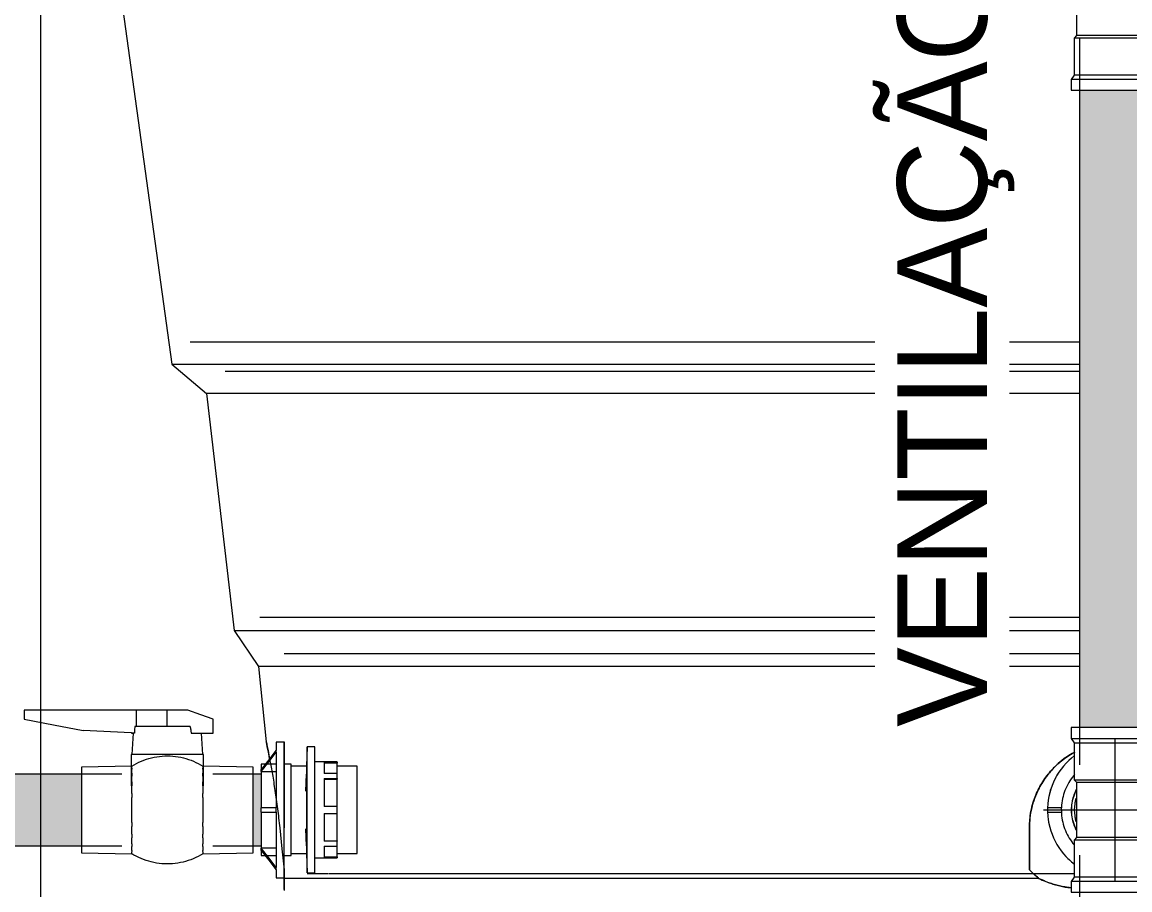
# Model space of a CAD drawing. Header units: metres. Extents: x 34 to 87, y -2.3 to 19.3.
# Drawn here: x 51.964 to 52.737, y 3.814 to 4.42 of the extents above; entities that cross this region are included whole.
import ezdxf

# ---------------------------------------------------------------- set-up
doc = ezdxf.new("R2010")
doc.units = ezdxf.units.M
for name, color, linetype, lineweight in [('A-DETL', 7, 'Continuous', 5), ('G-ANNO-TEXT', 7, 'Continuous', 5), ('P-PIPE', 7, 'Continuous', 5), ('P-PIPE-CNTR', 7, 'Continuous', 5), ('P-SANR-FIXT', 7, 'Continuous', 5)]:
    doc.layers.add(name, color=color, linetype=linetype, lineweight=lineweight)
doc.styles.add('Century Gothic_1', font='GOTHIC.TTF', dxfattribs={"height": 0.0625})

# ---------------------------------------------------------------- blocks, each defined once
blk = doc.blocks.new('Caixa d_água de polietileno 1000 a 5000 Litros - Fortlev - 1000 L-3700675-BB')
at = {"layer": 'P-SANR-FIXT', "color": 8, "true_color": 0x808080}
for p, q in [((39.73673, 4.45319), (39.77412, 4.18104)), ((39.77412, 4.18104), (39.79853, 4.16055)), ((39.77412, 4.18104), (40.4076, 4.18104)), ((39.79853, 4.16055), (39.81762, 3.99521)), ((40.4076, 4.16055), (39.79853, 4.16055)), ((39.81762, 3.99521), (39.83462, 3.97)), ((39.81762, 3.99521), (40.4076, 3.99521)), ((39.83462, 3.97), (39.84014, 3.91748)), ((40.4076, 3.97), (39.83462, 3.97)), ((40.37907, 3.82225), (39.85262, 3.82225))]:
    blk.add_line(p, q, dxfattribs=at)
at = {"layer": 'P-SANR-FIXT', "color": 254, "true_color": 0xd2d2d2}
for p, q in [((39.81087, 4.19636), (39.78697, 4.19636)), ((39.78848, 4.19636), (39.78697, 4.19636)), ((39.81087, 4.19636), (39.78848, 4.19636)), ((40.16997, 4.19636), (39.81092, 4.19636)), ((39.84043, 4.19636), (39.81092, 4.19636)), ((39.99193, 4.19636), (39.84043, 4.19636)), ((40.16997, 4.19636), (39.99193, 4.19636)), ((40.4076, 4.19636), (40.16997, 4.19636)), ((40.2164, 4.19636), (40.16997, 4.19636)), ((40.25842, 4.19636), (40.2164, 4.19636)), ((40.3447, 4.19636), (40.25842, 4.19636)), ((40.4076, 4.19636), (40.3447, 4.19636)), ((39.81771, 4.17588), (39.81139, 4.17588)), ((39.81771, 4.17588), (39.81139, 4.17588)), ((39.82558, 4.17588), (39.81789, 4.17588)), ((40.3881, 4.17588), (39.81789, 4.17588)), ((39.83655, 4.17588), (39.82558, 4.17588)), ((39.85056, 4.17588), (39.83655, 4.17588)), ((39.86753, 4.17588), (39.85056, 4.17588)), ((39.9353, 4.17588), (39.86753, 4.17588)), ((40.0258, 4.17588), (39.9353, 4.17588)), ((40.13489, 4.17588), (40.0258, 4.17588)), ((40.2576, 4.17588), (40.13489, 4.17588)), ((40.3881, 4.17588), (40.2576, 4.17588)), ((40.4076, 4.17588), (40.3883, 4.17588)), ((40.4076, 4.17588), (40.3883, 4.17588)), ((39.8733, 4.00423), (39.83566, 4.00423)), ((39.83718, 4.00423), (39.83566, 4.00423)), ((39.84173, 4.00423), (39.83718, 4.00423)), ((39.8896, 4.00423), (39.84173, 4.00423)), ((39.98147, 4.00423), (39.8733, 4.00423)), ((39.98147, 4.00423), (39.8896, 4.00423)), ((40.04169, 4.00423), (39.98147, 4.00423)), ((40.26443, 4.00423), (39.98147, 4.00423)), ((40.18463, 4.00423), (40.04169, 4.00423)), ((40.224, 4.00423), (40.18463, 4.00423)), ((40.4076, 4.00423), (40.224, 4.00423)), ((40.34766, 4.00423), (40.26443, 4.00423)), ((40.39003, 4.00423), (40.34766, 4.00423)), ((40.4076, 4.00423), (40.39003, 4.00423)), ((39.85258, 3.97914), (39.87608, 3.97914)), ((39.85258, 3.97914), (39.87608, 3.97914)), ((39.87608, 3.97914), (39.92353, 3.97914)), ((39.87608, 3.97914), (39.96828, 3.97914)), ((39.92353, 3.97914), (39.94466, 3.97914)), ((39.94466, 3.97914), (39.96828, 3.97914)), ((39.96828, 3.97914), (40.2692, 3.97914)), ((39.96828, 3.97914), (40.05278, 3.97914)), ((40.05278, 3.97914), (40.30932, 3.97914)), ((40.2692, 3.97914), (40.4076, 3.97914)), ((40.30932, 3.97914), (40.4076, 3.97914)), ((39.85262, 3.91748), (39.85262, 3.87301)), ((39.85262, 3.87301), (39.85262, 3.85748)), ((39.85262, 3.82823), (39.85262, 3.85748)), ((40.37262, 3.85748), (40.37262, 3.84286)), ((40.37262, 3.84285), (40.37262, 3.82823)), ((39.8529, 3.82225), (39.85262, 3.82225)), ((39.87036, 3.82534), (39.86878, 3.82534)), ((39.87211, 3.82534), (39.86878, 3.82534)), ((39.87211, 3.82534), (39.87036, 3.82534)), ((39.88367, 3.82534), (39.87233, 3.82534)), ((39.88292, 3.82534), (39.87233, 3.82534)), ((39.88367, 3.82534), (39.88292, 3.82534)), ((39.89697, 3.82534), (39.88392, 3.82534)), ((39.89697, 3.82534), (39.88392, 3.82534)), ((39.99179, 3.82534), (39.8973, 3.82534)), ((40.01929, 3.82534), (39.8973, 3.82534)), ((40.01929, 3.82534), (39.99179, 3.82534)), ((40.04911, 3.82534), (40.01929, 3.82534)), ((40.3566, 3.82534), (40.01929, 3.82534)), ((40.08107, 3.82534), (40.04911, 3.82534)), ((40.3566, 3.82534), (40.08107, 3.82534)), ((40.37561, 3.82534), (40.35689, 3.82534)), ((40.37561, 3.82534), (40.35689, 3.82534)), ((40.40437, 3.82534), (40.37575, 3.82534)), ((40.40437, 3.82534), (40.37575, 3.82534))]:
    blk.add_line(p, q, dxfattribs=at)
at = {"layer": 'P-SANR-FIXT', "color": 7, "true_color": 0xefefef}
for p, q in [((39.77412, 4.18104), (39.80487, 4.18104)), ((39.81335, 4.16055), (39.79853, 4.16055)), ((39.81762, 3.99521), (39.84164, 3.99521)), ((39.85318, 3.97), (39.83462, 3.97)), ((39.87014, 3.82225), (39.8529, 3.82225))]:
    blk.add_line(p, q, dxfattribs=at)
at = {"layer": 'P-SANR-FIXT', "color": 7, "true_color": 0xf9f9f9}
for p, q in [((39.80487, 4.18104), (39.81891, 4.18104)), ((39.81909, 4.18104), (39.84795, 4.18104)), ((39.848, 4.18104), (39.98316, 4.18104)), ((39.98316, 4.18104), (40.01705, 4.18104)), ((40.01726, 4.18104), (40.09047, 4.18104)), ((40.09047, 4.18104), (40.4076, 4.18104)), ((39.81469, 4.16055), (39.81335, 4.16055)), ((39.81917, 4.16055), (39.81481, 4.16055)), ((39.86949, 4.16055), (39.81918, 4.16055)), ((40.18, 4.16055), (39.86962, 4.16055)), ((40.4076, 4.16055), (40.18, 4.16055)), ((39.84164, 3.99521), (39.84224, 3.99521)), ((39.84253, 3.99521), (40.4076, 3.99521)), ((39.85459, 3.97), (39.85318, 3.97)), ((39.85916, 3.97), (39.85469, 3.97)), ((40.4076, 3.97), (39.85941, 3.97)), ((40.37262, 3.85748), (40.37262, 3.84286)), ((40.37262, 3.84286), (40.37262, 3.85748)), ((40.37262, 3.84285), (40.37262, 3.82823)), ((40.37262, 3.82823), (40.37262, 3.84285)), ((39.88266, 3.82225), (39.8706, 3.82225)), ((39.93083, 3.82225), (39.88284, 3.82225)), ((40.04748, 3.82225), (39.93103, 3.82225)), ((40.0917, 3.82225), (40.04751, 3.82225)), ((40.37907, 3.82225), (40.09196, 3.82225))]:
    blk.add_line(p, q, dxfattribs=at)
at = {"layer": 'P-SANR-FIXT', "color": 7, "true_color": 0xfdfdfd}
blk.add_line((40.37262, 3.84286), (40.37262, 3.84285), dxfattribs=at)
at = {"layer": 'P-SANR-FIXT', "color": 8, "true_color": 0x808080, "flags": 128}
for points in [[(39.84953, 3.85748), (39.85107, 3.84286), (39.85262, 3.82823)], [(40.37262, 3.82823), (40.37262, 3.84286), (40.37262, 3.85748)]]:
    blk.add_lwpolyline(points, dxfattribs=at)
at = {"layer": 'P-SANR-FIXT', "color": 7, "true_color": 0xefefef}
for start, end in [(120.12689, 133.35474), (118.1962, 120), (136.69265, 150), (150.06188, 163.36965), (166.60703, 180)]:
    blk.add_arc((40.43262, 3.85748), 0.06, start, end, dxfattribs=at)
at = {"layer": 'P-SANR-FIXT', "color": 8, "true_color": 0x808080}
for start, end in [(120.12689, 133.35474), (118.1962, 120), (136.69265, 150), (150.06188, 163.36965), (166.60703, 180)]:
    blk.add_arc((40.43262, 3.85748), 0.06, start, end, dxfattribs=at)
at = {"layer": 'P-SANR-FIXT', "color": 7, "true_color": 0xf9f9f9}
for start, end in [(133.35474, 136.69265), (163.36965, 166.60703)]:
    blk.add_arc((40.43262, 3.85748), 0.06, start, end, dxfattribs=at)
at = {"layer": 'P-SANR-FIXT', "color": 254, "true_color": 0xd2d2d2}
for start, end in [(133.35474, 136.69265), (163.36965, 166.60703)]:
    blk.add_arc((40.43262, 3.85748), 0.06, start, end, dxfattribs=at)
at = {"layer": 'P-SANR-FIXT', "color": 8, "true_color": 0x808080}
for points, knots in [([(39.84014, 3.91748), (39.84016, 3.91748), (39.8408, 3.91436), (39.84267, 3.9047), (39.84438, 3.89512), (39.84621, 3.88368), (39.84801, 3.87093), (39.84904, 3.86197), (39.84953, 3.85748)], [-1, -1, -1, -1, -0.714286, -0.571429, -0.428571, -0.285714, -0.142857, 0, 0, 0, 0]), ([(40.37262, 3.85748), (40.37262, 3.86446), (40.37447, 3.87492), (40.38036, 3.88757), (40.38635, 3.89616), (40.39376, 3.9036), (40.40005, 3.90802), (40.40369, 3.91005), (40.40429, 3.91038)], [-1, -1, -1, -1, -0.8888889, -0.8333333, -0.7777778, -0.7222222, -0.6666667, -0.6558614, -0.6558614, -0.6558614, -0.6558614]), ([(39.85262, 3.82225), (39.85262, 3.82121), (39.85262, 3.81983), (39.85262, 3.81833), (39.85262, 3.81736), (39.85262, 3.81661), (39.85262, 3.81607), (39.85262, 3.81572), (39.85262, 3.81546), (39.85262, 3.81526), (39.85262, 3.81507), (39.85262, 3.81484), (39.85262, 3.81451), (39.85262, 3.81403), (39.85262, 3.81385), (39.85262, 3.81386)], [-1, -1, -1, -1, -0.875, -0.8125, -0.75, -0.6875, -0.625, -0.5625, -0.53125, -0.5, -0.46875, -0.4375, -0.375, -0.25, 0, 0, 0, 0]), ([(40.40201, 3.81559), (40.40179, 3.81561), (40.40028, 3.81579), (40.39747, 3.81618), (40.39367, 3.81696), (40.38994, 3.81799), (40.38503, 3.81961), (40.38143, 3.82111), (40.37907, 3.82225)], [-0.2203136, -0.2203136, -0.2203136, -0.2203136, -0.2142857, -0.1785714, -0.1428571, -0.1071429, -0.0714286, 0, 0, 0, 0])]:
    blk.add_open_spline(points, degree=3, knots=knots, dxfattribs=at)
at = {"layer": 'P-SANR-FIXT', "color": 254, "true_color": 0xd2d2d2}
for points, knots in [([(39.84241, 3.90596), (39.84202, 3.90807), (39.84076, 3.91457), (39.84016, 3.91748), (39.84014, 3.91748)], [-0.3998113, -0.3998113, -0.3998113, -0.3998113, -0.2857143, 0, 0, 0, 0]), ([(39.85262, 3.81445), (39.85262, 3.81456), (39.85262, 3.81477), (39.85262, 3.81514), (39.85262, 3.81566), (39.85262, 3.81646), (39.85262, 3.81757), (39.85262, 3.81932), (39.85262, 3.82098), (39.85262, 3.82225)], [-0.6666667, -0.6666667, -0.6666667, -0.6666667, -0.5833333, -0.5, -0.4166667, -0.3333333, -0.25, -0.1666667, 0, 0, 0, 0])]:
    blk.add_open_spline(points, degree=3, knots=knots, dxfattribs=at)
at = {"layer": 'P-SANR-FIXT', "color": 7, "true_color": 0xefefef}
for points, knots in [([(40.40429, 3.91038), (40.40369, 3.91005), (40.40005, 3.90802), (40.39569, 3.90496), (40.39224, 3.90188), (40.39141, 3.9011)], [-0.3441386, -0.3441386, -0.3441386, -0.3441386, -0.33333333, -0.27777778, -0.25965789, -0.25965789, -0.25965789, -0.25965789]), ([(40.38897, 3.89865), (40.38815, 3.89778), (40.38504, 3.89428), (40.38036, 3.88757), (40.37691, 3.88017), (40.37545, 3.87573), (40.37511, 3.87459)], [-0.2412701, -0.2412701, -0.2412701, -0.2412701, -0.2222222, -0.1666667, -0.1111111, -0.0921472, -0.0921472, -0.0921472, -0.0921472]), ([(40.38527, 3.81961), (40.38563, 3.81948), (40.38721, 3.8189), (40.39005, 3.81797), (40.39255, 3.81728), (40.39381, 3.81698)], [-0.93909683, -0.93909683, -0.93909683, -0.93909683, -0.92857143, -0.89285714, -0.85714286, -0.85714286, -0.85714286, -0.85714286]), ([(40.39381, 3.81698), (40.39507, 3.81668), (40.39761, 3.81616), (40.40036, 3.81578), (40.40184, 3.8156), (40.40202, 3.81558)], [-0.85714286, -0.85714286, -0.85714286, -0.85714286, -0.82142857, -0.78571429, -0.78077714, -0.78077714, -0.78077714, -0.78077714])]:
    blk.add_open_spline(points, degree=3, knots=knots, dxfattribs=at)
at = {"layer": 'P-SANR-FIXT', "color": 7, "true_color": 0xf9f9f9}
for points in [[(40.39141, 3.9011), (40.39057, 3.9003), (40.38976, 3.89949), (40.38897, 3.89865)], [(40.37459, 3.87273), (40.37446, 3.87225), (40.37434, 3.87177), (40.37423, 3.8713)], [(40.37511, 3.87459), (40.37493, 3.87399), (40.37476, 3.87339), (40.3746, 3.87279)], [(40.37262, 3.82823), (40.37361, 3.82725), (40.37462, 3.82629), (40.37565, 3.82534)], [(40.3758, 3.82519), (40.37642, 3.82462), (40.37705, 3.82405), (40.37768, 3.82348)], [(40.37796, 3.82323), (40.37833, 3.8229), (40.3787, 3.82257), (40.37907, 3.82225)], [(40.37907, 3.82225), (40.38075, 3.82145), (40.38244, 3.82071), (40.38414, 3.82004)], [(40.38421, 3.82002), (40.38456, 3.81988), (40.38491, 3.81975), (40.38527, 3.81961)]]:
    blk.add_open_spline(points, degree=3, dxfattribs=at)
at = {"layer": 'P-SANR-FIXT', "color": 7, "true_color": 0xefefef}
for points in [[(40.37423, 3.8713), (40.37316, 3.86678), (40.37262, 3.86213), (40.37262, 3.85748)], [(39.85262, 3.82348), (39.85262, 3.82374), (39.85262, 3.824), (39.85262, 3.82425)]]:
    blk.add_open_spline(points, degree=3, dxfattribs=at)
at = {"layer": 'P-SANR-FIXT', "color": 8, "true_color": 0x808080}
for points in [[(39.85262, 3.82823), (39.85262, 3.8272), (39.85262, 3.82518), (39.85262, 3.82321), (39.85262, 3.82225)], [(40.37907, 3.82225), (40.37797, 3.82321), (40.37579, 3.82518), (40.37366, 3.8272), (40.37262, 3.82823)], [(39.85262, 3.82225), (39.85262, 3.82238), (39.85262, 3.82251), (39.85262, 3.82264)]]:
    blk.add_open_spline(points, degree=3, dxfattribs=at)
at = {"layer": 'P-SANR-FIXT', "color": 254, "true_color": 0xd2d2d2}
blk.add_open_spline([(39.85262, 3.82264), (39.85262, 3.82292), (39.85262, 3.8232), (39.85262, 3.82348)], degree=3, dxfattribs=at)
blk = doc.blocks.new('Adaptador Soldavel com Anel para Caixa Dagua - Fortlev - Standard-3696449-BB')
at = {"layer": 'P-PIPE', "color": 253, "true_color": 0xa6a6a6}
for p, q in [((39.84712, 3.91174), (39.84256, 3.90591)), ((39.85262, 3.91735), (39.84712, 3.91735)), ((39.84712, 3.91735), (39.84712, 3.91174)), ((39.84712, 3.91024), (39.84712, 3.91174)), ((39.85262, 3.87), (39.85262, 3.91735)), ((39.86862, 3.914), (39.86818, 3.9005)), ((39.87412, 3.914), (39.86862, 3.914)), ((39.86862, 3.91333), (39.86862, 3.914)), ((39.86862, 3.87), (39.86862, 3.91332)), ((39.87412, 3.8814), (39.87412, 3.914)), ((39.84269, 3.90458), (39.84712, 3.91024)), ((39.84712, 3.91024), (39.84712, 3.87695)), ((39.84712, 3.90185), (39.84315, 3.90185)), ((39.8443, 3.8968), (39.84712, 3.8968)), ((39.85762, 3.90185), (39.85262, 3.90185)), ((39.85762, 3.87), (39.85762, 3.90185)), ((39.86818, 3.9005), (39.85762, 3.9005)), ((39.86818, 3.9005), (39.86818, 3.87)), ((39.87772, 3.9035), (39.87412, 3.9035)), ((39.88962, 3.9035), (39.87788, 3.9035)), ((39.88062, 3.90341), (39.88062, 3.89536)), ((39.88062, 3.90341), (39.88962, 3.90341)), ((39.88962, 3.90263), (39.88062, 3.90263)), ((39.88962, 3.90341), (39.88962, 3.9035)), ((39.88962, 3.90341), (39.88962, 3.90263)), ((39.88962, 3.89545), (39.88962, 3.90263)), ((39.90362, 3.9005), (39.88962, 3.9005)), ((39.90362, 3.87), (39.90362, 3.9005)), ((39.868, 3.895), (39.86762, 3.8832)), ((39.88962, 3.89536), (39.88062, 3.89536)), ((39.88062, 3.89189), (39.88062, 3.87245)), ((39.88062, 3.89189), (39.88962, 3.89189)), ((39.88062, 3.89157), (39.88962, 3.89157)), ((39.88962, 3.89189), (39.88962, 3.89536)), ((39.88962, 3.89189), (39.88962, 3.89157)), ((39.88962, 3.87245), (39.88962, 3.89157)), ((39.87412, 3.87), (39.87412, 3.88139)), ((39.85262, 3.84633), (39.85262, 3.87)), ((39.85762, 3.83815), (39.85762, 3.87)), ((39.86818, 3.87), (39.86818, 3.8395)), ((39.86862, 3.826), (39.86862, 3.87)), ((39.87412, 3.826), (39.87412, 3.87)), ((39.88962, 3.87245), (39.88062, 3.87245)), ((39.88062, 3.86755), (39.88062, 3.84811)), ((39.88064, 3.86755), (39.88962, 3.86755)), ((39.88962, 3.87), (39.88962, 3.87245)), ((39.88962, 3.86755), (39.88962, 3.87)), ((39.88962, 3.84843), (39.88962, 3.86755)), ((39.90362, 3.8395), (39.90362, 3.87)), ((39.86762, 3.8568), (39.868, 3.845)), ((39.85262, 3.82309), (39.85262, 3.84618)), ((39.88062, 3.84843), (39.88962, 3.84843)), ((39.88962, 3.84811), (39.88062, 3.84811)), ((39.88062, 3.84464), (39.88062, 3.83659)), ((39.88062, 3.84464), (39.88962, 3.84464)), ((39.88962, 3.84843), (39.88962, 3.84811)), ((39.88962, 3.84464), (39.88962, 3.84811)), ((39.88962, 3.83737), (39.88962, 3.84455)), ((39.85283, 3.83815), (39.85762, 3.83815)), ((39.85762, 3.8395), (39.86818, 3.8395)), ((39.86818, 3.8395), (39.86862, 3.826)), ((39.87412, 3.8365), (39.88962, 3.8365)), ((39.88062, 3.83737), (39.88962, 3.83737)), ((39.88962, 3.83659), (39.88062, 3.83659)), ((39.88962, 3.8395), (39.90362, 3.8395)), ((39.88962, 3.83737), (39.88962, 3.83659)), ((39.88962, 3.8365), (39.88962, 3.83659)), ((39.86862, 3.826), (39.87239, 3.826)), ((39.87266, 3.826), (39.87412, 3.826))]:
    blk.add_line(p, q, dxfattribs=at)
at = {"layer": 'P-PIPE', "color": 254, "true_color": 0xdfdfdf}
blk.add_line((39.84712, 3.91735), (39.84712, 3.91712), dxfattribs=at)
at = {"layer": 'P-PIPE'}
for p, q in [((39.84315, 3.90185), (39.83662, 3.90185)), ((39.83662, 3.90185), (39.83662, 3.8983)), ((39.83662, 3.8968), (39.83662, 3.8983)), ((39.83662, 3.8968), (39.83662, 3.8715)), ((39.83662, 3.8968), (39.84405, 3.8968)), ((39.84712, 3.87695), (39.84712, 3.8715)), ((39.83662, 3.87), (39.83662, 3.8715)), ((39.83662, 3.8685), (39.83662, 3.87)), ((39.83662, 3.8685), (39.83662, 3.8432)), ((39.84712, 3.87), (39.84712, 3.8715)), ((39.84712, 3.8685), (39.84712, 3.87)), ((39.84712, 3.8685), (39.84712, 3.82976)), ((39.83662, 3.8417), (39.83662, 3.8432)), ((39.84712, 3.8432), (39.83662, 3.8432)), ((39.83662, 3.8417), (39.83662, 3.83815)), ((39.83662, 3.83815), (39.84712, 3.83815)), ((39.84712, 3.82826), (39.84712, 3.82976)), ((39.84712, 3.82826), (39.84712, 3.82265)), ((39.84712, 3.82265), (39.85262, 3.82265)), ((39.85262, 3.82265), (39.85262, 3.82309))]:
    blk.add_line(p, q, dxfattribs=at)
at = {"layer": 'P-PIPE', "flags": 128}
for points in [[(39.84244, 3.90576), (39.84187, 3.90502), (39.83662, 3.8983)], [(39.83662, 3.8968), (39.84187, 3.90352), (39.84269, 3.90458)], [(39.84712, 3.8715), (39.84187, 3.8715), (39.83662, 3.8715)], [(39.83662, 3.8685), (39.84187, 3.8685), (39.84712, 3.8685)], [(39.84712, 3.82976), (39.84187, 3.83648), (39.83662, 3.8432)], [(39.83662, 3.8417), (39.84187, 3.83498), (39.84712, 3.82826)]]:
    blk.add_lwpolyline(points, dxfattribs=at)
blk = doc.blocks.new('Adaptador Soldavel com Anel para Caixa Dagua - Fortlev - Standard-V24-BB')
at = {"layer": 'P-PIPE', "flags": 128}
for points in [[(40.39509, 3.8715), (40.39305, 3.8715), (40.38529, 3.8715)], [(40.38529, 3.8685), (40.39305, 3.8685), (40.39522, 3.8685)], [(40.47994, 3.8715), (40.47219, 3.8715), (40.47002, 3.8715)], [(40.47014, 3.8685), (40.47219, 3.8685), (40.47994, 3.8685)]]:
    blk.add_lwpolyline(points, dxfattribs=at)
at = {"layer": 'P-PIPE'}
for start, end in [(126.87074, 178.18462), (134.20162, 137.37009), (1.81538, 53.02123), (44.55421, 49.4147), (147.87452, 152.12949), (162.62639, 165.80334), (10.65696, 15.43466), (178.18462, 180), (180, 181.81538), (181.81538, 233.01998), (306.87197, 358.18462), (0, 1.81538), (358.18462, 0), (190.65696, 195.43466), (342.62639, 345.80334), (327.87452, 332.12949), (224.55421, 229.4147), (314.20162, 317.37009)]:
    blk.add_arc((40.43262, 3.87), 0.04735, start, end, dxfattribs=at)
blk = doc.blocks.new('Adaptador Soldavel com Anel para Caixa Dagua - Fortlev - Standard-V25-BB')
at = {"layer": 'P-PIPE', "color": 254, "true_color": 0xdfdfdf}
for start, end in [(134.20162, 137.37009), (44.55421, 49.4147), (147.87452, 152.12949), (162.62639, 165.80334), (10.65696, 15.43466), (190.65696, 195.43466), (342.62639, 345.80334), (327.87452, 332.12949), (224.55421, 229.4147), (314.20162, 317.37009)]:
    blk.add_arc((40.43262, 3.87), 0.04735, start, end, dxfattribs=at)
blk = doc.blocks.new('AF_Soldavel_Curva 45_90 - Standard-V34-BB')
at = {"layer": 'P-PIPE'}
for p, q in [((40.40547, 4.41026), (40.40397, 4.40856)), ((40.40397, 4.40856), (40.40397, 4.38266)), ((40.43262, 4.40856), (40.40397, 4.40856)), ((40.43262, 4.41026), (40.40547, 4.41026)), ((40.45977, 4.41026), (40.43262, 4.41026)), ((40.46127, 4.40856), (40.43262, 4.40856)), ((40.46127, 4.40856), (40.45977, 4.41026)), ((40.46127, 4.38266), (40.46127, 4.40856)), ((40.40397, 4.38266), (40.40187, 4.37966)), ((40.40187, 4.37966), (40.40187, 4.37216)), ((40.43262, 4.37966), (40.40187, 4.37966)), ((40.43262, 4.38266), (40.40397, 4.38266)), ((40.46127, 4.38266), (40.43262, 4.38266)), ((40.46337, 4.37966), (40.43262, 4.37966)), ((40.46337, 4.37966), (40.46127, 4.38266)), ((40.46337, 4.37216), (40.46337, 4.37966)), ((40.40187, 4.37216), (40.43262, 4.37216)), ((40.43262, 4.37216), (40.46337, 4.37216))]:
    blk.add_line(p, q, dxfattribs=at)
at = {"layer": 'P-PIPE', "flags": 128}
for points in [[(40.40547, 4.505), (40.40547, 4.50492), (40.40547, 4.5047), (40.40547, 4.50432), (40.40547, 4.50379), (40.40547, 4.50311), (40.40547, 4.50228), (40.40547, 4.50131), (40.40547, 4.50019), (40.40547, 4.49893), (40.40547, 4.49752), (40.40547, 4.49598), (40.40547, 4.49429), (40.40547, 4.49248), (40.40547, 4.49053), (40.40547, 4.48845), (40.40547, 4.48625), (40.40547, 4.48393), (40.40547, 4.48149), (40.40547, 4.47893), (40.40547, 4.47627), (40.40547, 4.4735), (40.40547, 4.47062), (40.40547, 4.46766), (40.40547, 4.4646), (40.40547, 4.46145), (40.40547, 4.45822), (40.40547, 4.45491), (40.40547, 4.45154), (40.40547, 4.44809), (40.40547, 4.44459), (40.40547, 4.44103), (40.40547, 4.43742), (40.40547, 4.43377), (40.40547, 4.43008), (40.40547, 4.42636), (40.40547, 4.42262), (40.40547, 4.41885), (40.40547, 4.41507), (40.40547, 4.41128), (40.40547, 4.41026)], [(40.45977, 4.41026), (40.45977, 4.41405), (40.45977, 4.41783), (40.45977, 4.4216), (40.45977, 4.42535), (40.45977, 4.42908), (40.45977, 4.43278), (40.45977, 4.43644), (40.45977, 4.44006), (40.45977, 4.44363), (40.45977, 4.44715), (40.45977, 4.45061), (40.45977, 4.45401), (40.45977, 4.45733), (40.45977, 4.46058), (40.45977, 4.46375), (40.45977, 4.46684), (40.45977, 4.46983), (40.45977, 4.47273), (40.45977, 4.47553), (40.45977, 4.47822), (40.45977, 4.48081), (40.45977, 4.48328), (40.45977, 4.48564), (40.45977, 4.48787), (40.45977, 4.48998), (40.45977, 4.49196), (40.45977, 4.49382), (40.45977, 4.49554), (40.45977, 4.49712), (40.45977, 4.49856), (40.45977, 4.49986), (40.45977, 4.50102), (40.45977, 4.50204), (40.45977, 4.5029), (40.45977, 4.50362), (40.45977, 4.50419), (40.45977, 4.50461), (40.45977, 4.50488), (40.45977, 4.50499), (40.45977, 4.505)]]:
    blk.add_lwpolyline(points, dxfattribs=at)
at = {"layer": 'P-PIPE'}
for radius, start, end in [(0.03075, 90, 207.24983), (0.02865, 90, 196.46375), (0.02715, 110.19105, 150), (0.03075, 113.3065, 126.68327), (0.03075, 90, 107.84349), (0.02715, 90, 110), (0.03075, 71.98148, 90), (0.03075, 332.70788, 90), (0.02865, 343.6987, 90), (0.02715, 10, 90), (0.03075, 53.31673, 66.6935), (0.03075, 131.97351, 168.02056), (0.03075, 11.97944, 48.02649), (0.03075, 173.30854, 186.68532), (0.02715, 174.69856, 181.79919), (0.02715, 358.07466, 6.88354), (0.03075, 353.31468, 6.69146), (0.03075, 191.97499, 207.54675), (0.03075, 332.41389, 348.02501)]:
    blk.add_arc((40.43262, 4.505), radius, start, end, dxfattribs=at)
blk = doc.blocks.new('Te_Reducao - Agua Fria_Soldavel - MEP - Tigre - Standard-2111387-BB')
at = {"layer": 'P-PIPE'}
for p, q in [((40.40187, 3.9274), (40.40187, 3.9199)), ((40.43262, 3.9274), (40.40187, 3.9274)), ((40.46337, 3.9274), (40.43262, 3.9274)), ((40.46337, 3.9199), (40.46337, 3.9274)), ((40.40187, 3.9199), (40.40397, 3.9169)), ((40.40187, 3.9199), (40.43262, 3.9199)), ((40.43262, 3.9199), (40.46337, 3.9199)), ((40.46127, 3.9169), (40.46337, 3.9199)), ((40.40397, 3.9169), (40.40397, 3.891)), ((40.40397, 3.9169), (40.43262, 3.9169)), ((40.43262, 3.9169), (40.46127, 3.9169)), ((40.46127, 3.891), (40.46127, 3.9169)), ((40.40397, 3.891), (40.40547, 3.8893)), ((40.40397, 3.891), (40.43262, 3.891)), ((40.40547, 3.8893), (40.40547, 3.87)), ((40.40547, 3.8893), (40.43262, 3.8893)), ((40.43262, 3.891), (40.46127, 3.891)), ((40.43262, 3.8893), (40.45977, 3.8893)), ((40.45977, 3.8893), (40.46127, 3.891)), ((40.45977, 3.87), (40.45977, 3.8893)), ((40.40547, 3.87), (40.40547, 3.8507)), ((40.45977, 3.8507), (40.45977, 3.87)), ((40.40547, 3.8507), (40.40397, 3.849)), ((40.43262, 3.8507), (40.40547, 3.8507)), ((40.45977, 3.8507), (40.43262, 3.8507)), ((40.46127, 3.849), (40.45977, 3.8507)), ((40.40397, 3.849), (40.40397, 3.8231)), ((40.43262, 3.849), (40.40397, 3.849)), ((40.46127, 3.849), (40.43262, 3.849)), ((40.46127, 3.8231), (40.46127, 3.849)), ((40.40397, 3.8231), (40.40187, 3.8201)), ((40.40187, 3.8201), (40.40187, 3.8126)), ((40.43262, 3.8201), (40.40187, 3.8201)), ((40.43262, 3.8231), (40.40397, 3.8231)), ((40.46127, 3.8231), (40.43262, 3.8231)), ((40.46337, 3.8201), (40.43262, 3.8201)), ((40.46337, 3.8201), (40.46127, 3.8231)), ((40.46337, 3.8126), (40.46337, 3.8201)), ((40.40187, 3.8126), (40.43262, 3.8126)), ((40.43262, 3.8126), (40.46337, 3.8126))]:
    blk.add_line(p, q, dxfattribs=at)
for radius, start, end in [(0.03075, 152.42903, 207.58036), (0.03075, 152.15852, 168.02056), (0.03075, 11.97944, 27.84148), (0.03075, 332.41964, 27.57097), (0.03075, 173.30854, 186.24294), (0.02865, 163.27865, 196.72133), (0.02865, 165.45292, 170), (0.02865, 343.27867, 16.72135), (0.02865, 10, 14.54708), (0.03075, 353.75706, 6.69146), (0.02865, 190, 194.60078), (0.02865, 345.39922, 350), (0.03075, 191.97499, 207.84148), (0.03075, 332.15852, 348.02501)]:
    blk.add_arc((40.43262, 3.87), radius, start, end, dxfattribs=at)
blk = doc.blocks.new('AF_Registro Esfera VS Compacto - Soldável - 50 mm-3437326-BB')
at = {"layer": 'P-PIPE', "flags": 128}
for points in [[(40.40416, 3.89468), (40.40358, 3.894), (40.40264, 3.89282), (40.40175, 3.89161), (40.40091, 3.89036), (40.40013, 3.88907), (40.39939, 3.88776), (40.39871, 3.88641), (40.39808, 3.88504), (40.3975, 3.88365), (40.39698, 3.88224), (40.39652, 3.8808), (40.39612, 3.87935), (40.39578, 3.87788), (40.39549, 3.8764), (40.39526, 3.87491), (40.3951, 3.87342), (40.39499, 3.87191), (40.39494, 3.87041), (40.39496, 3.8689), (40.39503, 3.86739), (40.39517, 3.86589), (40.39536, 3.8644), (40.39561, 3.86291), (40.39593, 3.86144), (40.3963, 3.85998), (40.39673, 3.85854), (40.39722, 3.85711), (40.39776, 3.8557), (40.39836, 3.85432), (40.39901, 3.85296), (40.39972, 3.85163), (40.40048, 3.85033), (40.40129, 3.84906), (40.40216, 3.84783), (40.40307, 3.84663), (40.40403, 3.84547)], [(40.46107, 3.84532), (40.46165, 3.846), (40.46259, 3.84718), (40.46348, 3.84839), (40.46432, 3.84964), (40.46511, 3.85093), (40.46584, 3.85224), (40.46653, 3.85359), (40.46716, 3.85496), (40.46773, 3.85635), (40.46825, 3.85776), (40.46871, 3.8592), (40.46911, 3.86065), (40.46946, 3.86212), (40.46974, 3.8636), (40.46997, 3.86509), (40.47014, 3.86658), (40.47024, 3.86809), (40.47029, 3.86959), (40.47028, 3.8711), (40.4702, 3.87261), (40.47007, 3.87411), (40.46987, 3.8756), (40.46962, 3.87709), (40.46931, 3.87856), (40.46893, 3.88002), (40.46851, 3.88146), (40.46802, 3.88289), (40.46747, 3.8843), (40.46687, 3.88568), (40.46622, 3.88704), (40.46551, 3.88837), (40.46475, 3.88967), (40.46394, 3.89094), (40.46308, 3.89217), (40.46217, 3.89337), (40.46121, 3.89453)]]:
    blk.add_lwpolyline(points, dxfattribs=at)
at = {"layer": 'P-PIPE'}
for start, end in [(156.35155, 166.73941), (157.98717, 163.34868), (16.682, 23.64845), (16.37991, 22.01283), (13.26059, 16.39221), (175.43466, 184.56115), (355.43885, 4.56534), (193.25685, 203.6384), (196.65132, 202.01283), (336.3616, 346.74315), (337.98717, 343.34868)]:
    blk.add_arc((40.43262, 3.87), 0.0306, start, end, dxfattribs=at)
blk = doc.blocks.new('AF_Registro Esfera VS Compacto - Soldável - 50 mm-V37-BB')
at = {"layer": 'P-PIPE'}
for p, q in [((39.74923, 3.9396), (39.67108, 3.9396)), ((39.67108, 3.9396), (39.67108, 3.93337)), ((39.77108, 3.9396), (39.74923, 3.9396)), ((39.74923, 3.9396), (39.74923, 3.92826)), ((39.78535, 3.9396), (39.77108, 3.9396)), ((39.77108, 3.92826), (39.77108, 3.9396)), ((39.77108, 3.92826), (39.74842, 3.92826)), ((39.78699, 3.92826), (39.77108, 3.92826)), ((39.80308, 3.9236), (39.80308, 3.93338)), ((39.74588, 3.92382), (39.71233, 3.92545)), ((39.74628, 3.9236), (39.7472, 3.9236)), ((39.74813, 3.9236), (39.74628, 3.9236)), ((39.7473, 3.9236), (39.74638, 3.9086)), ((39.74813, 3.9236), (39.7473, 3.9236)), ((39.78778, 3.9236), (39.80308, 3.9236)), ((39.79578, 3.9086), (39.79487, 3.9236)), ((39.74588, 3.9086), (39.74588, 3.88685)), ((39.77108, 3.9086), (39.74588, 3.9086)), ((39.79628, 3.9086), (39.77108, 3.9086)), ((39.79628, 3.88685), (39.79628, 3.9086)), ((39.74638, 3.9006), (39.71118, 3.89992)), ((39.71118, 3.89992), (39.71118, 3.84008)), ((39.74638, 3.89923), (39.74638, 3.90036)), ((39.74638, 3.8991), (39.74638, 3.89837)), ((39.74638, 3.89553), (39.74638, 3.89837)), ((39.83098, 3.89992), (39.79578, 3.9006)), ((39.79578, 3.90036), (39.79578, 3.89923)), ((39.79578, 3.89837), (39.79578, 3.8991)), ((39.79578, 3.89837), (39.79578, 3.89553)), ((39.83098, 3.84008), (39.83098, 3.89992)), ((39.74638, 3.89554), (39.74638, 3.89357)), ((39.74638, 3.8895), (39.74638, 3.89358)), ((39.74638, 3.88951), (39.74638, 3.88685)), ((39.79578, 3.89357), (39.79578, 3.89554)), ((39.79578, 3.89358), (39.79578, 3.8895)), ((39.79578, 3.88685), (39.79578, 3.88951)), ((39.74638, 3.88146), (39.74638, 3.88687)), ((39.74638, 3.88147), (39.74638, 3.87877)), ((39.79578, 3.88687), (39.79578, 3.88146)), ((39.79578, 3.87877), (39.79578, 3.88147)), ((39.74638, 3.86122), (39.74638, 3.87878)), ((39.79578, 3.87878), (39.79578, 3.86122)), ((39.74638, 3.86123), (39.74638, 3.85853)), ((39.74638, 3.85313), (39.74638, 3.85854)), ((39.79578, 3.85853), (39.79578, 3.86123)), ((39.79578, 3.85854), (39.79578, 3.85313)), ((39.74638, 3.85315), (39.74638, 3.85049)), ((39.74638, 3.84642), (39.74638, 3.8505)), ((39.79578, 3.85049), (39.79578, 3.85315)), ((39.79578, 3.8505), (39.79578, 3.84642)), ((39.74638, 3.84643), (39.74638, 3.84446)), ((39.74638, 3.84163), (39.74638, 3.84447)), ((39.79578, 3.84446), (39.79578, 3.84643)), ((39.79578, 3.84447), (39.79578, 3.84163)), ((39.71118, 3.84008), (39.74638, 3.8394)), ((39.74638, 3.84163), (39.74638, 3.8409)), ((39.74638, 3.8394), (39.74638, 3.84069)), ((39.79578, 3.8409), (39.79578, 3.84163)), ((39.79578, 3.84077), (39.79578, 3.8394)), ((39.79578, 3.8394), (39.83098, 3.84008))]:
    blk.add_line(p, q, dxfattribs=at)
at = {"layer": 'P-PIPE', "flags": 128}
for points in [[(39.80308, 3.93338), (39.7945, 3.93639), (39.78535, 3.9396)], [(39.67108, 3.93337), (39.6917, 3.92941), (39.71233, 3.92545)], [(39.74842, 3.92826), (39.74827, 3.92593), (39.74813, 3.9236)], [(39.74588, 3.92382), (39.74608, 3.92371), (39.74628, 3.9236)], [(39.74628, 3.9236), (39.74608, 3.92371), (39.74588, 3.92382)], [(39.74638, 3.9006), (39.74799, 3.90156), (39.74963, 3.90245), (39.7513, 3.90327), (39.75301, 3.90403), (39.75474, 3.90472), (39.7565, 3.90534), (39.75828, 3.90588), (39.76009, 3.90636), (39.76191, 3.90676), (39.76375, 3.90709), (39.7656, 3.90735), (39.76745, 3.90753), (39.76932, 3.90764), (39.77118, 3.90767), (39.77305, 3.90763), (39.77491, 3.90752), (39.77677, 3.90733), (39.77861, 3.90706), (39.78045, 3.90673), (39.78227, 3.90631), (39.78407, 3.90583), (39.78585, 3.90528), (39.78761, 3.90465), (39.78934, 3.90395), (39.79104, 3.90319), (39.79272, 3.90236), (39.79435, 3.90146), (39.79578, 3.9006)], [(39.79578, 3.8394), (39.79418, 3.83844), (39.79254, 3.83755), (39.79087, 3.83673), (39.78916, 3.83597), (39.78743, 3.83528), (39.78567, 3.83466), (39.78388, 3.83412), (39.78208, 3.83364), (39.78026, 3.83324), (39.77842, 3.83291), (39.77657, 3.83265), (39.77472, 3.83247), (39.77285, 3.83236), (39.77099, 3.83233), (39.76912, 3.83237), (39.76726, 3.83248), (39.7654, 3.83267), (39.76356, 3.83294), (39.76172, 3.83327), (39.7599, 3.83369), (39.7581, 3.83417), (39.75632, 3.83472), (39.75456, 3.83535), (39.75283, 3.83605), (39.75112, 3.83681), (39.74945, 3.83764), (39.74782, 3.83854), (39.74638, 3.8394)]]:
    blk.add_lwpolyline(points, dxfattribs=at)
at = {"layer": 'P-PIPE'}
blk.add_open_spline([(39.78699, 3.92826), (39.78713, 3.92748), (39.7874, 3.92593), (39.78765, 3.92438), (39.78778, 3.9236)], degree=3, dxfattribs=at)

msp = doc.modelspace()

# ---------------------------------------------------------------- hatches: boundary and pattern name
at = {"layer": 'P-PIPE', "true_color": 0x00ffff}
for points in [[(52.70202, 3.9274), (52.72702, 3.9274), (52.72702, 4.37216), (52.70202, 4.37216), (52.70202, 3.93819)], [(52.73682, 3.9274), (52.75202, 3.9274), (52.75184, 4.37216), (52.72702, 4.37216), (52.72702, 3.9274), (52.73544, 3.9274)], [(51.84116, 3.87), (52.00559, 3.87), (52.00559, 3.895), (51.82482, 3.8949), (51.82482, 3.87)], [(52.12539, 3.87), (52.13102, 3.87), (52.13102, 3.895), (52.12539, 3.89486), (52.12539, 3.87005)], [(51.82482, 3.845), (52.00559, 3.8451), (52.00559, 3.87), (51.82482, 3.87), (51.82482, 3.84575)], [(52.12539, 3.845), (52.13102, 3.845), (52.13102, 3.87), (52.12539, 3.87), (52.12539, 3.84514)]]:
    msp.add_hatch(color=4, dxfattribs=at).paths.add_polyline_path(points)

# ---------------------------------------------------------------- linework, layer by layer
at = {"layer": 'A-DETL', "color": 9, "true_color": 0xc0c0c0}
msp.add_line((51.97702, 4.75), (51.97702, 3.8), dxfattribs=at)
at = {"layer": 'P-PIPE'}
for p, q in [((52.70202, 4.40856), (52.70202, 3.9015)), ((52.03375, 3.895), (51.79592, 3.895)), ((52.13102, 3.895), (52.09723, 3.895)), ((51.79592, 3.845), (52.03375, 3.845)), ((52.09723, 3.845), (52.13102, 3.845)), ((52.70202, 3.8385), (52.70202, 3.21494))]:
    msp.add_line(p, q, dxfattribs=at)
at = {"layer": 'P-PIPE-CNTR'}
for p, q in [((52.72702, 3.82), (52.72702, 3.92)), ((52.72702, 3.82), (52.72702, 3.92)), ((52.72702, 3.82), (52.72702, 3.92)), ((52.72702, 3.82), (52.72702, 3.92)), ((52.67702, 3.87), (52.77702, 3.87)), ((52.67702, 3.87), (52.77702, 3.87)), ((52.67702, 3.87), (52.77702, 3.87)), ((52.67702, 3.87), (52.77702, 3.87))]:
    msp.add_line(p, q, dxfattribs=at)

# ---------------------------------------------------------------- block references
at = {"layer": 'P-PIPE'}
for name in ['AF_Soldavel_Curva 45_90 - Standard-V34-BB', 'AF_Registro Esfera VS Compacto - Soldável - 50 mm-V37-BB', 'Te_Reducao - Agua Fria_Soldavel - MEP - Tigre - Standard-2111387-BB', 'Adaptador Soldavel com Anel para Caixa Dagua - Fortlev - Standard-V24-BB', 'AF_Registro Esfera VS Compacto - Soldável - 50 mm-3437326-BB']:
    msp.add_blockref(name, (12.29441, 0), dxfattribs=at)
at = {"layer": 'P-PIPE', "color": 253, "true_color": 0xa6a6a6}
msp.add_blockref('Adaptador Soldavel com Anel para Caixa Dagua - Fortlev - Standard-3696449-BB', (12.29441, 0), dxfattribs=at)
at = {"layer": 'P-PIPE', "color": 254, "true_color": 0xdfdfdf}
msp.add_blockref('Adaptador Soldavel com Anel para Caixa Dagua - Fortlev - Standard-V25-BB', (12.29441, 0), dxfattribs=at)
at = {"layer": 'P-SANR-FIXT', "color": 7, "true_color": 0xefefef}
msp.add_blockref('Caixa d_água de polietileno 1000 a 5000 Litros - Fortlev - 1000 L-3700675-BB', (12.29441, 0), dxfattribs=at)

# ---------------------------------------------------------------- next in the draw order: texts
at = {"layer": 'G-ANNO-TEXT', "insert": (52.57488, 3.92788), "char_height": 0.0625, "width": 0.6553795, "attachment_point": 1, "rotation": 90, "style": 'Century Gothic_1', "bg_fill": 3, "box_fill_scale": 1.25, "bg_fill_color": 256, "bg_fill_true_color": 13158600, "bg_fill_transparency": 0}
msp.add_mtext('VENTILAÇÃO', dxfattribs=at)

doc.saveas('drawing.dxf')
